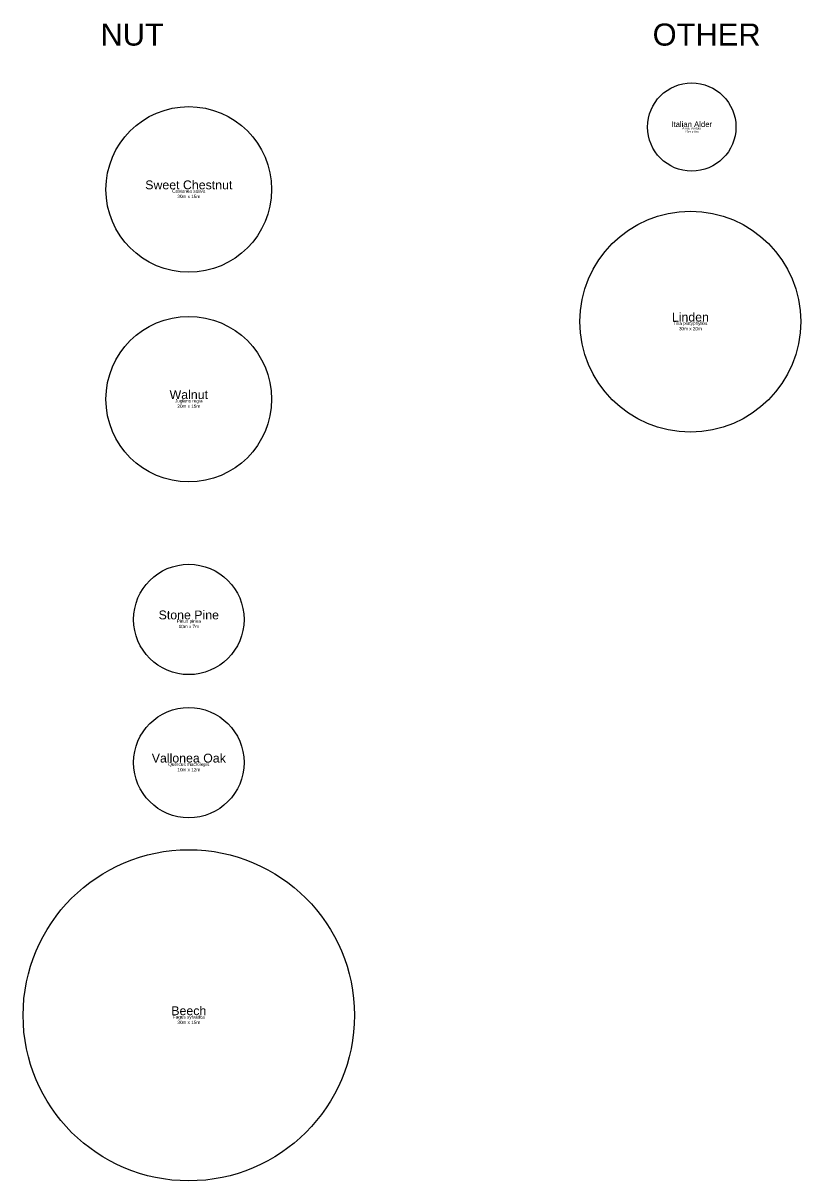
# Model space of a CAD drawing. Header units: metres. Extents: x -26 to 147, y -53 to 52.
# Drawn here: x 76.6 to 147, y -52.8 to 52 of the extents above; entities that cross this region are included whole.
import ezdxf

# ---------------------------------------------------------------- set-up
doc = ezdxf.new("R2010")
doc.units = ezdxf.units.M
for name, color, linetype, lineweight, true_color in [('Label', 6, 'Continuous', 25, 0xff00ff), ('Plant - Tree', 3, 'Continuous', 25, 0x00ff00), ('Plant label', 30, 'Continuous', 25, 0xff7f00)]:
    doc.layers.add(name, color=color, linetype=linetype, lineweight=lineweight, true_color=true_color)
doc.styles.add('textstyle10', font='ltypeshp.shx')
doc.styles.add('textstyle100', font='')
doc.styles.add('textstyle11', font='')
doc.styles.add('textstyle12', font='')
doc.styles.add('textstyle15', font='')
doc.styles.add('textstyle16', font='')
doc.styles.add('textstyle37', font='')
doc.styles.add('textstyle38', font='')
doc.styles.add('textstyle41', font='')
doc.styles.add('textstyle42', font='')
doc.styles.add('textstyle43', font='')
doc.styles.add('textstyle44', font='')
doc.styles.add('textstyle59', font='')
doc.styles.add('textstyle60', font='')
doc.styles.add('textstyle9', font='ltypeshp.shx')
doc.styles.add('textstyle91', font='')
doc.styles.add('textstyle92', font='')
doc.styles.add('textstyle99', font='')
doc.styles.get('textstyle100').set_extended_font_data('Arial')
doc.styles.get('textstyle11').set_extended_font_data('Arial')
doc.styles.get('textstyle12').set_extended_font_data('Arial')
doc.styles.get('textstyle15').set_extended_font_data('Arial')
doc.styles.get('textstyle16').set_extended_font_data('Arial')
doc.styles.get('textstyle37').set_extended_font_data('Arial')
doc.styles.get('textstyle38').set_extended_font_data('Arial')
doc.styles.get('textstyle41').set_extended_font_data('Arial')
doc.styles.get('textstyle42').set_extended_font_data('Arial')
doc.styles.get('textstyle43').set_extended_font_data('Arial')
doc.styles.get('textstyle44').set_extended_font_data('Arial')
doc.styles.get('textstyle59').set_extended_font_data('Arial')
doc.styles.get('textstyle60').set_extended_font_data('Arial')
doc.styles.get('textstyle91').set_extended_font_data('Arial')
doc.styles.get('textstyle92').set_extended_font_data('Arial')
doc.styles.get('textstyle99').set_extended_font_data('Arial')
doc.linetypes.add('BATTING', pattern='A,0.00254,-2.54,["BAT",textstyle9,S=2.54,R=0,X=-2.54,Y=0],-5.08,["BAT",textstyle10,S=2.54,R=180,X=2.54,Y=0],-2.54', length=10.16254)

# ---------------------------------------------------------------- blocks, each defined once
blk = doc.blocks.new('Tree - Alnus cordata')
at = {"layer": 'Plant - Tree'}
blk.add_circle((0, 0), 4, dxfattribs=at)
at = {"layer": 'Plant - Tree', "insert": (0, 0), "char_height": 0.5, "attachment_point": 8, "line_spacing_factor": 0.971628, "style": 'textstyle12'}
blk.add_mtext('\\c32767;Italian Alder', dxfattribs=at)
at = {"layer": 'Plant label', "insert": (0, 0), "char_height": 0.2, "attachment_point": 2, "line_spacing_factor": 0.971628, "style": 'textstyle11'}
blk.add_mtext('\\c32767;Alnus cordata\\P25m x 8m', dxfattribs=at)
blk = doc.blocks.new('Tree - Castanea sativa')
at = {"layer": 'Plant - Tree'}
blk.add_circle((0, 0), 7.5, dxfattribs=at)
at = {"layer": 'Plant - Tree', "insert": (0, 0), "char_height": 0.8, "attachment_point": 8, "line_spacing_factor": 0.971628, "style": 'textstyle16'}
blk.add_mtext('\\c32767;Sweet Chestnut', dxfattribs=at)
at = {"layer": 'Plant label', "insert": (0, 0), "char_height": 0.3, "attachment_point": 2, "line_spacing_factor": 0.971628, "style": 'textstyle15'}
blk.add_mtext('\\c32767;Castanea sativa\\P30m x 15m', dxfattribs=at)
blk = doc.blocks.new('Tree - Linden platyphyllos')
at = {"layer": 'Plant - Tree'}
blk.add_circle((0, 0), 10, dxfattribs=at)
at = {"layer": 'Plant - Tree', "insert": (0, 0), "char_height": 0.8, "attachment_point": 8, "line_spacing_factor": 0.971628, "style": 'textstyle44'}
blk.add_mtext('\\c32767;Linden', dxfattribs=at)
at = {"layer": 'Plant label', "insert": (0, 0), "char_height": 0.3, "attachment_point": 2, "line_spacing_factor": 0.971628, "style": 'textstyle43'}
blk.add_mtext('\\c32767;Tilia platyphyllos\\P30m x 20m', dxfattribs=at)
blk = doc.blocks.new('Tree - Juglans regia')
at = {"layer": 'Plant - Tree'}
blk.add_circle((0, 0), 7.5, dxfattribs=at)
at = {"layer": 'Plant - Tree', "insert": (0, 0), "char_height": 0.8, "attachment_point": 8, "line_spacing_factor": 0.971628, "style": 'textstyle42'}
blk.add_mtext('\\c32767;Walnut', dxfattribs=at)
at = {"layer": 'Plant label', "insert": (0, 0), "char_height": 0.3, "attachment_point": 2, "line_spacing_factor": 0.971628, "style": 'textstyle41'}
blk.add_mtext('\\c32767;Juglans regia\\P20m x 15m', dxfattribs=at)
blk = doc.blocks.new('Tree - Pinus pinea')
at = {"layer": 'Plant - Tree'}
blk.add_circle((0, 0), 5, dxfattribs=at)
at = {"layer": 'Plant - Tree', "insert": (0, 0), "char_height": 0.8, "attachment_point": 8, "line_spacing_factor": 0.971628, "style": 'textstyle60'}
blk.add_mtext('\\c32767;Stone Pine', dxfattribs=at)
at = {"layer": 'Plant label', "insert": (0, 0), "char_height": 0.3, "attachment_point": 2, "line_spacing_factor": 0.971628, "style": 'textstyle59'}
blk.add_mtext('\\c32767;Pinus pinea\\P10m x 7m', dxfattribs=at)
blk = doc.blocks.new('Tree - Fagus sylvatica')
at = {"layer": 'Plant - Tree', "lineweight": -2}
blk.add_circle((0, 0), 15, dxfattribs=at)
at = {"layer": 'Plant - Tree', "insert": (0, 0), "char_height": 0.8, "attachment_point": 8, "line_spacing_factor": 0.971628, "style": 'textstyle38'}
blk.add_mtext('\\c32767;Beech', dxfattribs=at)
at = {"layer": 'Plant label', "insert": (0, 0), "char_height": 0.3, "attachment_point": 2, "line_spacing_factor": 0.971628, "style": 'textstyle37'}
blk.add_mtext('\\c32767;Fagus sylvatica\\P30m x 15m', dxfattribs=at)
blk = doc.blocks.new('Tree - Quercus macrolepis')
at = {"layer": 'Plant - Tree'}
blk.add_circle((0, 0), 5, dxfattribs=at)
at = {"layer": 'Plant - Tree', "insert": (0, 0), "char_height": 0.8, "attachment_point": 8, "line_spacing_factor": 0.971628, "style": 'textstyle92'}
blk.add_mtext('\\c32767;Vallonea Oak', dxfattribs=at)
at = {"layer": 'Plant label', "insert": (0, 0), "char_height": 0.3, "attachment_point": 2, "line_spacing_factor": 0.971628, "style": 'textstyle91'}
blk.add_mtext('\\c32767;Quercus macrolepis\\P10m x 12m', dxfattribs=at)

msp = doc.modelspace()

# ---------------------------------------------------------------- block references
at = {"layer": 'Label'}
msp.add_blockref('Tree - Linden platyphyllos', (137, 25), dxfattribs=at)
at = {"layer": 'Plant - Tree', "linetype": 'BATTING'}
msp.add_blockref('Tree - Alnus cordata', (137.12, 42.63), dxfattribs=at)
at = {"layer": 'Plant - Tree'}
for name, p in [('Tree - Castanea sativa', (91.58, 36.98)), ('Tree - Juglans regia', (91.58, 17.98)), ('Tree - Pinus pinea', (91.58, -1.98)), ('Tree - Quercus macrolepis', (91.58, -14.95)), ('Tree - Fagus sylvatica', (91.58, -37.84))]:
    msp.add_blockref(name, p, dxfattribs=at)

# ---------------------------------------------------------------- texts
at = {"layer": 'Label', "char_height": 2, "attachment_point": 7, "line_spacing_factor": 0.971628}
for s, insert, style in [('NUT', (83.58, 49.98), 'textstyle99'), ('OTHER', (133.58, 49.98), 'textstyle100')]:
    msp.add_mtext(s, dxfattribs=dict(at, insert=insert, style=style))

doc.saveas('drawing.dxf')
